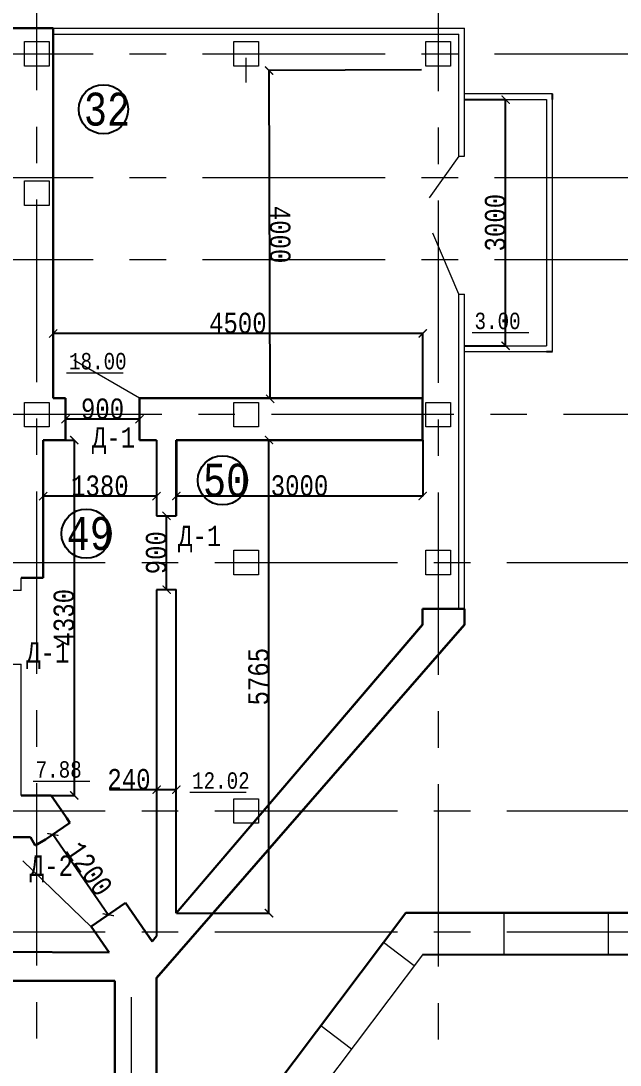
# Model space of a CAD drawing. Header units: millimetres. Extents: x -689206 to 4969298, y -1019800 to 703299.
# Drawn here: x 544764 to 552061, y -621417 to -608692 of the extents above; entities that cross this region are included whole.
import ezdxf

# ---------------------------------------------------------------- set-up
doc = ezdxf.new("R2010")
doc.units = ezdxf.units.MM
doc.linetypes.add('осеваяX2', pattern=[101.6, 63.5, -12.7, 12.7, -12.7])
for name, color, linetype, lineweight in [('б', 231, 'Continuous', 30), ('несущие', 7, 'Continuous', 30), ('РАЗМЕРЫ', 7, 'Continuous', 9), ('стены', 7, 'Continuous', 20)]:
    doc.layers.add(name, color=color, linetype=linetype, lineweight=lineweight)
doc.layers.add('четотам', color=7, linetype='Continuous')
doc.styles.add('Аннотативный', font='isocteur.ttf', dxfattribs={"width": 0.7, "height": 250})
doc.dimstyles.new('Аннотативный', dxfattribs={"dimscale": 0, "dimtxt": 250, "dimasz": 100, "dimexe": 1.25, "dimexo": 0.625, "dimtad": 1, "dimdec": 0, "dimtxsty": 'Аннотативный', "dimblk": 'ARCHTICK', "dimcen": 2.5, "dimadec": 0, "dimazin": 0, "dimtfac": 1, "dimtdec": 0, "dimtmove": 0, "dimatfit": 3, "dimfxl": 1, "dimarcsym": 0})

# ---------------------------------------------------------------- blocks, each defined once
blk = doc.blocks.new('_ArchTick')
at = {"color": 0, "linetype": 'ByBlock', "const_width": 0.15}
blk.add_lwpolyline([(-0.5, -0.5), (0.5, 0.5)], dxfattribs=at)
blk = doc.blocks.new('*D4136')
at = {"layer": 'Defpoints', "color": 0, "lineweight": 9, "transparency": 16777216}
for p in [(547786, -609297), (549642, -609290), (549657, -613290)]:
    blk.add_point(p, dxfattribs=at)
at = {"layer": 'стены', "color": 0, "lineweight": -2, "transparency": 16777216}
for p, q in [((549642, -609290), (547785, -609297)), ((547800, -613297), (547786, -609297)), ((549656, -613290), (547799, -613297))]:
    blk.add_line(p, q, dxfattribs=at)
at = {"layer": 'стены', "color": 0, "lineweight": -2, "transparency": 16777216, "xscale": 100, "yscale": 100, "zscale": 100}
for p, rotation in [((547786, -609297), 90.20304078686351), ((547800, -613297), 270.2030407868635)]:
    blk.add_blockref('_ArchTick', p, dxfattribs=dict(at, rotation=rotation))
at = {"layer": 'стены', "color": 0, "lineweight": 5, "transparency": 16777216, "insert": (547919, -611296), "char_height": 250, "attachment_point": 5, "rotation": 270.203, "style": 'Аннотативный'}
blk.add_mtext('4000', dxfattribs=at)
blk = doc.blocks.new('*D4137')
at = {"layer": 'Defpoints', "color": 0, "lineweight": 9, "transparency": 16777216}
for p in [(546657, -613800), (547785, -613800), (546657, -619565)]:
    blk.add_point(p, dxfattribs=at)
at = {"layer": 'стены', "color": 0, "lineweight": -2, "transparency": 16777216}
for p, q in [((546657, -613800), (547786, -613800)), ((547785, -619565), (547785, -613800)), ((546657, -619565), (547786, -619565))]:
    blk.add_line(p, q, dxfattribs=at)
at = {"layer": 'стены', "color": 0, "lineweight": -2, "transparency": 16777216, "xscale": 100, "yscale": 100, "zscale": 100}
for p, rotation in [((547785, -613800), 90), ((547785, -619565), 270)]:
    blk.add_blockref('_ArchTick', p, dxfattribs=dict(at, rotation=rotation))
at = {"layer": 'стены', "color": 0, "lineweight": 5, "transparency": 16777216, "insert": (547659, -616683), "char_height": 250, "attachment_point": 5, "rotation": 90, "style": 'Аннотативный'}
blk.add_mtext('5765', dxfattribs=at)
blk = doc.blocks.new('*D4155')
at = {"layer": 'Defpoints', "color": 0, "lineweight": 9, "transparency": 16777216}
for p in [(545308, -613545), (545308, -613545), (546209, -613545)]:
    blk.add_point(p, dxfattribs=at)
at = {"layer": 'стены', "color": 0, "lineweight": -2, "transparency": 16777216}
for p, q in [((545308, -613545), (545308, -613544)), ((546209, -613545), (545308, -613545)), ((546209, -613545), (546209, -613544))]:
    blk.add_line(p, q, dxfattribs=at)
at = {"layer": 'стены', "color": 0, "lineweight": -2, "transparency": 16777216, "xscale": 100, "yscale": 100, "zscale": 100, "rotation": 180}
blk.add_blockref('_ArchTick', (545308, -613545), dxfattribs=at)
at = {"layer": 'стены', "color": 0, "lineweight": -2, "transparency": 16777216, "xscale": 100, "yscale": 100, "zscale": 100}
blk.add_blockref('_ArchTick', (546209, -613545), dxfattribs=at)
at = {"layer": 'стены', "color": 0, "lineweight": 5, "transparency": 16777216, "insert": (545758, -613420), "char_height": 250, "attachment_point": 5, "style": 'Аннотативный'}
blk.add_mtext('900', dxfattribs=at)
blk = doc.blocks.new('*D4167')
at = {"layer": 'Defpoints', "color": 0, "linetype": 'ByBlock', "lineweight": 9, "transparency": 16777216}
for p in [(550167, -609651), (550667, -609651), (550167, -612651)]:
    blk.add_point(p, dxfattribs=at)
at = {"layer": 'б', "color": 0, "linetype": 'ByBlock', "lineweight": -2, "transparency": 16777216}
for p, q in [((550167, -609651), (550668, -609651)), ((550667, -612651), (550667, -609651)), ((550167, -612651), (550668, -612651))]:
    blk.add_line(p, q, dxfattribs=at)
at = {"layer": 'б', "color": 0, "linetype": 'ByBlock', "lineweight": -2, "transparency": 16777216, "xscale": 100, "yscale": 100, "zscale": 100}
for p, rotation in [((550667, -609651), 90), ((550667, -612651), 270)]:
    blk.add_blockref('_ArchTick', p, dxfattribs=dict(at, rotation=rotation))
at = {"layer": 'б', "color": 0, "linetype": 'ByBlock', "lineweight": 5, "transparency": 16777216, "insert": (550541, -611151), "char_height": 250, "attachment_point": 5, "rotation": 90, "style": 'Аннотативный'}
blk.add_mtext('3000', dxfattribs=at)
blk = doc.blocks.new('*D4044')
at = {"layer": 'Defpoints', "color": 0, "linetype": 'ByBlock', "lineweight": 9, "transparency": 16777216}
for p in [(546417, -618061), (546417, -618061), (546657, -618061)]:
    blk.add_point(p, dxfattribs=at)
at = {"layer": 'РАЗМЕРЫ', "color": 0, "linetype": 'ByBlock', "lineweight": -2, "transparency": 16777216}
for p, q in [((546417, -618061), (545843, -618061)), ((546417, -618060), (546417, -618060)), ((546657, -618061), (546417, -618061)), ((546657, -618060), (546657, -618060))]:
    blk.add_line(p, q, dxfattribs=at)
at = {"layer": 'РАЗМЕРЫ', "color": 0, "linetype": 'ByBlock', "lineweight": -2, "transparency": 16777216, "xscale": 100, "yscale": 100, "zscale": 100}
for p, rotation in [((546417, -618061), 180.0000000000278), ((546657, -618061), 2.781774810500792e-11)]:
    blk.add_blockref('_ArchTick', p, dxfattribs=dict(at, rotation=rotation))
at = {"layer": 'РАЗМЕРЫ', "color": 0, "linetype": 'ByBlock', "lineweight": 5, "transparency": 16777216, "insert": (546080, -617935), "char_height": 250, "attachment_point": 5, "style": 'Аннотативный'}
blk.add_mtext('240', dxfattribs=at)
blk = doc.blocks.new('*D4046')
at = {"layer": 'Defpoints', "color": 0, "linetype": 'ByBlock', "lineweight": 9, "transparency": 16777216}
for p in [(546657, -613800), (549657, -613800), (546657, -614482)]:
    blk.add_point(p, dxfattribs=at)
at = {"layer": 'РАЗМЕРЫ', "color": 0, "linetype": 'ByBlock', "lineweight": -2, "transparency": 16777216}
for p, q in [((546657, -613801), (546657, -614483)), ((549657, -613801), (549657, -614483)), ((549657, -614482), (546657, -614482))]:
    blk.add_line(p, q, dxfattribs=at)
at = {"layer": 'РАЗМЕРЫ', "color": 0, "linetype": 'ByBlock', "lineweight": -2, "transparency": 16777216, "xscale": 100, "yscale": 100, "zscale": 100}
for p, rotation in [((546657, -614482), 179.9999999999978), ((549657, -614482), 359.9999999999978)]:
    blk.add_blockref('_ArchTick', p, dxfattribs=dict(at, rotation=rotation))
at = {"layer": 'РАЗМЕРЫ', "color": 0, "linetype": 'ByBlock', "lineweight": 5, "transparency": 16777216, "insert": (548157, -614356), "char_height": 250, "attachment_point": 5, "style": 'Аннотативный'}
blk.add_mtext('3000', dxfattribs=at)
blk = doc.blocks.new('*D4099')
at = {"layer": 'Defpoints', "color": 0, "linetype": 'ByBlock', "lineweight": 9, "transparency": 16777216}
for p in [(545156, -612501), (545156, -613290), (549657, -613290)]:
    blk.add_point(p, dxfattribs=at)
at = {"layer": 'РАЗМЕРЫ', "color": 0, "linetype": 'ByBlock', "lineweight": -2, "transparency": 16777216}
for p, q in [((545156, -613290), (545156, -612500)), ((549657, -612501), (545156, -612501)), ((549657, -613290), (549657, -612500))]:
    blk.add_line(p, q, dxfattribs=at)
at = {"layer": 'РАЗМЕРЫ', "color": 0, "linetype": 'ByBlock', "lineweight": -2, "transparency": 16777216, "xscale": 100, "yscale": 100, "zscale": 100, "rotation": 180}
blk.add_blockref('_ArchTick', (545156, -612501), dxfattribs=at)
at = {"layer": 'РАЗМЕРЫ', "color": 0, "linetype": 'ByBlock', "lineweight": -2, "transparency": 16777216, "xscale": 100, "yscale": 100, "zscale": 100}
blk.add_blockref('_ArchTick', (549657, -612501), dxfattribs=at)
at = {"layer": 'РАЗМЕРЫ', "color": 0, "linetype": 'ByBlock', "lineweight": 5, "transparency": 16777216, "insert": (547406, -612375), "char_height": 250, "attachment_point": 5, "style": 'Аннотативный'}
blk.add_mtext('4500', dxfattribs=at)
blk = doc.blocks.new('*D4079')
at = {"layer": 'Defpoints', "color": 0, "linetype": 'ByBlock', "lineweight": 9, "transparency": 16777216}
for p in [(546538, -614723), (546538, -614723), (546538, -615623)]:
    blk.add_point(p, dxfattribs=at)
at = {"layer": 'РАЗМЕРЫ', "color": 0, "linetype": 'ByBlock', "lineweight": -2, "transparency": 16777216}
for p, q in [((546538, -615623), (546538, -614723)), ((546539, -614723), (546539, -614723)), ((546539, -615623), (546539, -615623))]:
    blk.add_line(p, q, dxfattribs=at)
at = {"layer": 'РАЗМЕРЫ', "color": 0, "linetype": 'ByBlock', "lineweight": -2, "transparency": 16777216, "xscale": 100, "yscale": 100, "zscale": 100}
for p, rotation in [((546538, -614723), 90), ((546538, -615623), 270)]:
    blk.add_blockref('_ArchTick', p, dxfattribs=dict(at, rotation=rotation))
at = {"layer": 'РАЗМЕРЫ', "color": 0, "linetype": 'ByBlock', "lineweight": 5, "transparency": 16777216, "insert": (546413, -615173), "char_height": 250, "attachment_point": 5, "rotation": 90, "style": 'Аннотативный'}
blk.add_mtext('900', dxfattribs=at)
blk = doc.blocks.new('*D4080')
at = {"layer": 'Defpoints', "color": 0, "linetype": 'ByBlock', "lineweight": 9, "transparency": 16777216}
for p in [(545036, -613800), (546416, -613800), (545036, -614483)]:
    blk.add_point(p, dxfattribs=at)
at = {"layer": 'РАЗМЕРЫ', "color": 0, "linetype": 'ByBlock', "lineweight": -2, "transparency": 16777216}
for p, q in [((545036, -613801), (545036, -614484)), ((546416, -613801), (546416, -614484)), ((546416, -614483), (545036, -614483))]:
    blk.add_line(p, q, dxfattribs=at)
at = {"layer": 'РАЗМЕРЫ', "color": 0, "linetype": 'ByBlock', "lineweight": -2, "transparency": 16777216, "xscale": 100, "yscale": 100, "zscale": 100, "rotation": 180}
blk.add_blockref('_ArchTick', (545036, -614483), dxfattribs=at)
at = {"layer": 'РАЗМЕРЫ', "color": 0, "linetype": 'ByBlock', "lineweight": -2, "transparency": 16777216, "xscale": 100, "yscale": 100, "zscale": 100}
blk.add_blockref('_ArchTick', (546416, -614483), dxfattribs=at)
at = {"layer": 'РАЗМЕРЫ', "color": 0, "linetype": 'ByBlock', "lineweight": 5, "transparency": 16777216, "insert": (545726, -614358), "char_height": 250, "attachment_point": 5, "style": 'Аннотативный'}
blk.add_mtext('1380', dxfattribs=at)
blk = doc.blocks.new('*D4081')
at = {"layer": 'Defpoints', "color": 0, "linetype": 'ByBlock', "lineweight": 9, "transparency": 16777216}
for p in [(545036, -613800), (544999, -618130), (545414, -618130)]:
    blk.add_point(p, dxfattribs=at)
at = {"layer": 'РАЗМЕРЫ', "color": 0, "linetype": 'ByBlock', "lineweight": -2, "transparency": 16777216}
for p, q in [((545037, -613800), (545415, -613800)), ((545414, -613800), (545414, -618130)), ((545000, -618130), (545415, -618130))]:
    blk.add_line(p, q, dxfattribs=at)
at = {"layer": 'РАЗМЕРЫ', "color": 0, "linetype": 'ByBlock', "lineweight": -2, "transparency": 16777216, "xscale": 100, "yscale": 100, "zscale": 100}
for p, rotation in [((545414, -613800), 90), ((545414, -618130), 270)]:
    blk.add_blockref('_ArchTick', p, dxfattribs=dict(at, rotation=rotation))
at = {"layer": 'РАЗМЕРЫ', "color": 0, "linetype": 'ByBlock', "lineweight": 5, "transparency": 16777216, "insert": (545289, -615965), "char_height": 250, "attachment_point": 5, "rotation": 90, "style": 'Аннотативный'}
blk.add_mtext('4330', dxfattribs=at)
blk = doc.blocks.new('*D4190')
at = {"layer": 'Defpoints', "color": 0, "linetype": 'ByBlock', "lineweight": 9, "ltscale": 35, "transparency": 16777216}
for p in [(545153, -618606), (545153, -618606), (545828, -619584)]:
    blk.add_point(p, dxfattribs=at)
at = {"layer": 'РАЗМЕРЫ', "color": 0, "linetype": 'ByBlock', "lineweight": -2, "ltscale": 35, "transparency": 16777216}
for p, q in [((545153, -618606), (545154, -618606)), ((545828, -619584), (545153, -618606)), ((545828, -619584), (545829, -619584))]:
    blk.add_line(p, q, dxfattribs=at)
at = {"layer": 'РАЗМЕРЫ', "color": 0, "linetype": 'ByBlock', "lineweight": -2, "ltscale": 35, "transparency": 16777216, "xscale": 100, "yscale": 100, "zscale": 100}
for p, rotation in [((545153, -618606), 124.6116809015666), ((545828, -619584), 304.6116809015666)]:
    blk.add_blockref('_ArchTick', p, dxfattribs=dict(at, rotation=rotation))
at = {"layer": 'РАЗМЕРЫ', "color": 0, "linetype": 'ByBlock', "lineweight": 5, "ltscale": 35, "transparency": 16777216, "insert": (545594, -619024), "char_height": 250, "attachment_point": 5, "rotation": 304.6117, "style": 'Аннотативный'}
blk.add_mtext('1200', dxfattribs=at)

msp = doc.modelspace()

# ---------------------------------------------------------------- linework, layer by layer
at = {"layer": 'б', "color": 18, "linetype": 'ByBlock', "lineweight": 9, "true_color": 0x000000}
for p, q in [((551236.5, -609581.3), (550166.5, -609581.3)), ((550166.5, -609651.3), (551166.5, -609651.3)), ((551166.5, -609651.3), (551166.5, -612651.3)), ((551236.5, -612721.3), (551236.5, -609651.3)), ((550096.5, -610341.4), (549735.7, -610848.6)), ((550096.5, -612021.4), (549780, -611277.5)), ((550166.5, -612651.3), (551166.5, -612651.3)), ((550166.5, -612721.3), (551166.5, -612721.3))]:
    msp.add_line(p, q, dxfattribs=at)
at = {"layer": 'б', "color": 18, "linetype": 'ByBlock', "lineweight": 25, "true_color": 0x000000}
for p, q in [((551236.5, -609651.3), (551236.5, -609581.3)), ((551166.5, -612721.3), (551236.5, -612721.3))]:
    msp.add_line(p, q, dxfattribs=at)
at = {"layer": 'несущие', "color": 0}
for p, q in [((544766.5, -618129.8), (545131.5, -618129.8)), ((544766.5, -618129.8), (544866.5, -618129.8)), ((544866.5, -618129.8), (545131.9, -618129.8)), ((545263, -618319.8), (545131.9, -618129.8)), ((545322, -618405.8), (545263, -618319.8)), ((545361, -618462.8), (545322, -618405.8)), ((545050.7, -618676.9), (545361, -618462.8)), ((544766.5, -618639.8), (544565.9, -618639.8)), ((544866.5, -618639.8), (544766.5, -618639.8)), ((545050.7, -618676.9), (545049.9, -618675.7)), ((549451.6, -619561.9), (547153.2, -622613.1)), ((549451.6, -619561.9), (547213.1, -622533.5)), ((549630.5, -619561.9), (549451.6, -619561.9))]:
    msp.add_line(p, q, dxfattribs=at)
at = {"layer": 'несущие', "lineweight": 20}
msp.add_line((549655.1, -620071.9), (547408.2, -623054.8), dxfattribs=at)
at = {"layer": 'РАЗМЕРЫ', "linetype": 'осеваяX2', "lineweight": 5, "ltscale": 35}
for p, q in [((544956.5, -655764.7), (544956.5, -605923.3)), ((504303.7, -609090.9), (571506.4, -609092)), ((571373.7, -613490.3), (504303.7, -613490.3)), ((546106.2, -620587.2), (546106.2, -655764.7))]:
    msp.add_line(p, q, dxfattribs=at)
at = {"layer": 'РАЗМЕРЫ', "lineweight": 5}
for p, q in [((545156.5, -608782.3), (550166.5, -608782.3)), ((545156.5, -608852.3), (550096.5, -608852.3)), ((550096.5, -610341.4), (550096.5, -608852.3)), ((550166.5, -610341.4), (550166.5, -608782.3)), ((550096.5, -615858.4), (550096.5, -612021.4)), ((550166.5, -615858.4), (550166.5, -612021.4))]:
    msp.add_line(p, q, dxfattribs=at)
at = {"layer": 'РАЗМЕРЫ'}
for p, q in [((547832.5, -609290.3), (549332.5, -609290.3)), ((550258.8, -612490.8), (550948.1, -612490.8)), ((545320.7, -612981.4), (546010, -612981.4)), ((544914.4, -617956.3), (545603.7, -617956.3)), ((546819.4, -618091.9), (547508.7, -618091.9))]:
    msp.add_line(p, q, dxfattribs=at)
at = {"layer": 'РАЗМЕРЫ', "lineweight": 9, "ltscale": 35}
for p, q in [((550096.5, -610341.4), (550166.5, -610341.4)), ((550096.5, -612021.4), (550166.5, -612021.4))]:
    msp.add_line(p, q, dxfattribs=at)
at = {"layer": 'РАЗМЕРЫ', "linetype": 'ByBlock', "lineweight": 25}
for p, q in [((546416.5, -613800.3), (546416.5, -614723.3)), ((546656.5, -614723.3), (546656.5, -613800.3)), ((546416.5, -614723.3), (546656.5, -614723.3)), ((546416.5, -615623.3), (546416.2, -619845.1)), ((546656.5, -615623.3), (546416.5, -615623.3)), ((546656.5, -619563.6), (546656.5, -615623.3))]:
    msp.add_line(p, q, dxfattribs=at)
at = {"layer": 'РАЗМЕРЫ', "linetype": 'ByBlock', "lineweight": 20}
for p, q in [((546656.5, -613800.3), (546660, -614723.3)), ((546660, -614723.3), (546416.5, -614723.3)), ((546660, -615623.3), (546416.5, -615623.3)), ((546656.5, -615623.3), (546656.5, -616663))]:
    msp.add_line(p, q, dxfattribs=at)
at = {"layer": 'РАЗМЕРЫ', "lineweight": 30}
msp.add_line((550166.5, -615858.4), (549656.5, -615858.4), dxfattribs=at)
at = {"layer": 'РАЗМЕРЫ', "linetype": 'ByBlock', "lineweight": 30, "ltscale": 35}
for p, q in [((544866.5, -618639.8), (544880.3, -618639.8)), ((544938.3, -618740.2), (544880.3, -618639.8)), ((545065.3, -618666.8), (544938.3, -618740.2)), ((545618.6, -619728.7), (546036.7, -619440.1))]:
    msp.add_line(p, q, dxfattribs=at)
at = {"layer": 'РАЗМЕРЫ', "linetype": 'ByBlock', "lineweight": 5, "ltscale": 35}
for p, q in [((545623.8, -619733.7), (544789.3, -618926.3)), ((545618.6, -619728.7), (546036.7, -619440.1))]:
    msp.add_line(p, q, dxfattribs=at)
at = {"layer": 'РАЗМЕРЫ', "lineweight": 20, "ltscale": 150}
for p, q in [((550645.5, -619561.9), (550645.5, -620071.9)), ((551915.5, -619561.9), (551915.5, -620071.9)), ((549553.7, -620206.4), (549178.8, -619924)), ((548789.6, -621220.9), (548414.6, -620938.4))]:
    msp.add_line(p, q, dxfattribs=at)
at = {"layer": 'РАЗМЕРЫ', "linetype": 'ByBlock', "lineweight": 30}
for p, q in [((540133.6, -620008.4), (545838.9, -620045.1)), ((545906.2, -620388.4), (540133.6, -620388.4)), ((545906.2, -623388.3), (545906.2, -620388.4)), ((546416.2, -623591.5), (546416.2, -620352))]:
    msp.add_line(p, q, dxfattribs=at)
at = {"layer": 'стены', "linetype": 'осеваяX2', "lineweight": 5, "ltscale": 35}
for p, q in [((549846.5, -607324.9), (549846.5, -655764.7)), ((504303.7, -610600.3), (571506.4, -610600.3)), ((504303.7, -611600.3), (571506.4, -611600.3)), ((504453.7, -615292.3), (571506.4, -615292.3)), ((504453.7, -618319.8), (571506.4, -618319.8)), ((504453.7, -619792.3), (571506.4, -619792.3))]:
    msp.add_line(p, q, dxfattribs=at)
at = {"layer": 'стены', "lineweight": 30}
for p, q in [((545156.5, -608782.3), (544638.5, -608782.3)), ((545156.5, -608782.3), (545156.5, -613290.3)), ((545156.5, -613290.3), (545308.5, -613290.3)), ((545308.5, -613290.3), (545308.5, -613800.3)), ((546208.5, -613290.3), (549656.5, -613290.3)), ((549656.5, -613290.3), (546208.5, -613290.3)), ((546208.5, -613290.3), (546208.5, -613800.3)), ((549656.5, -613290.3), (549656.5, -613800.3)), ((545036.5, -613800.3), (545308.5, -613800.3)), ((545036.5, -615480.3), (545036.5, -613800.3)), ((545308.5, -613800.3), (545148.5, -613800.3)), ((546208.5, -613800.3), (546416.5, -613800.3)), ((549656.5, -613800.3), (546656.5, -613800.3)), ((544766.5, -615480.3), (545036.5, -615480.3)), ((549656.5, -615858.4), (549656.5, -616050.3)), ((550166.5, -615858.4), (550166.5, -616049.8)), ((550166.2, -616046.5), (546416.2, -620352)), ((550166.2, -616048.6), (546416.2, -620354)), ((550166.5, -616049.8), (546416.5, -620355.2)), ((549656.2, -616049), (546656.2, -619564)), ((549656.5, -616050.3), (546656.5, -619565.2)), ((541334.4, -618639.8), (544766.5, -618639.8)), ((546036.7, -619440.1), (546360.9, -619909.9)), ((549630.5, -619561.9), (553185.5, -619561.9)), ((545618.6, -619728.7), (545837.5, -620045.1)), ((546281.2, -619792.3), (546360.9, -619907.8)), ((546360.9, -619909.9), (546416.2, -619845.1)), ((546361.3, -619911.1), (546416.5, -619846.4)), ((546416.2, -620352), (546416.2, -621152))]:
    msp.add_line(p, q, dxfattribs=at)
at = {"layer": 'стены'}
for p, q in [((547506.4, -609442.3), (547506.4, -609142.3)), ((545156.5, -613290.3), (545308.5, -613290.3)), ((546416.5, -613800.3), (546208.5, -613800.3)), ((546656.5, -613800.3), (547018.5, -613800.3)), ((544766.5, -615631.3), (544766.5, -615480.3)), ((544766.5, -615631.3), (544646.5, -615631.3)), ((544646.5, -616531.3), (544766.5, -616531.3)), ((544766.5, -618129.8), (544766.5, -616531.3))]:
    msp.add_line(p, q, dxfattribs=at)
at = {"layer": 'стены', "lineweight": 9}
msp.add_line((546208.5, -613290.3), (545407.8, -612828), dxfattribs=at)
at = {"layer": 'стены', "lineweight": 20}
for p, q in [((546416.5, -613800.3), (546416.5, -614723.3)), ((546656.5, -614723.3), (546656.5, -613800.3)), ((546416.5, -615623.3), (546416.5, -615623.3)), ((546416.5, -615623.3), (546416.5, -618300.3)), ((546656.5, -618300.3), (546656.5, -616663)), ((546416.2, -618299), (546416.2, -619845.1)), ((546416.5, -618300.3), (546416.5, -619846.4)), ((546656.2, -618299), (546656.2, -619564)), ((546656.5, -618300.3), (546656.5, -619565.2))]:
    msp.add_line(p, q, dxfattribs=at)
at = {"layer": 'стены', "lineweight": 25}
msp.add_line((553695.4, -620071.9), (549655.1, -620071.9), dxfattribs=at)
at = {"layer": 'стены', "lineweight": 20}
for points in [[(544806.5, -608941.6), (545106.5, -608941.6), (545106.5, -609241.6), (544806.5, -609241.6)], [(547356.4, -608941.6), (547656.4, -608941.6), (547656.4, -609241.6), (547356.4, -609241.6)], [(549696.5, -608941.6), (549996.5, -608941.6), (549996.5, -609241.6), (549696.5, -609241.6)], [(544806.5, -610640.3), (545106.5, -610640.3), (545106.5, -610940.3), (544806.5, -610940.3)], [(544806.5, -613340.3), (545106.5, -613340.3), (545106.5, -613640.3), (544806.5, -613640.3)], [(547356.4, -613340.3), (547656.4, -613340.3), (547656.4, -613640.3), (547356.4, -613640.3)], [(549696.5, -613340.3), (549996.5, -613340.3), (549996.5, -613640.3), (549696.5, -613640.3)]]:
    msp.add_lwpolyline(points, close=True, dxfattribs=at)
at = {"layer": 'стены'}
for points in [[(547356.4, -615142.3), (547656.4, -615142.3), (547656.4, -615442.3), (547356.4, -615442.3)], [(549696.5, -615142.3), (549996.5, -615142.3), (549996.5, -615442.3), (549696.5, -615442.3)], [(547356.4, -618169.8), (547656.4, -618169.8), (547656.4, -618469.8), (547356.4, -618469.8)]]:
    msp.add_lwpolyline(points, close=True, dxfattribs=at)
at = {"layer": 'четотам'}
for centre in [(545768.4, -609769.4), (547218.4, -614290.4), (545558.4, -614940.4)]:
    msp.add_circle(centre, 300, dxfattribs=at)

# ---------------------------------------------------------------- texts
at = {"layer": 'РАЗМЕРЫ', "lineweight": 20, "ltscale": 150, "attachment_point": 1, "style": 'Аннотативный'}
for s, insert, char_height, width in [('32', (545531.2, -609566.4), 401.1, 1460), ('Д-1', (545628.4, -613642.8), 250, 922.913), ('50', (546981.2, -614087.3), 401.1, 1460), ('49', (545321.2, -614737.3), 401.1, 1460), ('Д-1', (546678.4, -614842.8), 250, 922.913), ('Д-1', (544828.4, -616262.8), 250, 922.913), ('Д-2', (544871.5, -618862.1), 250, 922.913)]:
    msp.add_mtext(s, dxfattribs=dict(at, insert=insert, char_height=char_height, width=width))
at = {"layer": 'РАЗМЕРЫ', "char_height": 200, "width": 656.117, "attachment_point": 1, "style": 'Аннотативный'}
for s, insert in [('3.00', (550288.1, -612248)), ('18.00', (545350, -612738.5)), ('7.88', (544943.7, -617713.5)), ('12.02', (546848.7, -617849))]:
    msp.add_mtext(s, dxfattribs=dict(at, insert=insert))

# ---------------------------------------------------------------- dimensions: what is measured, and where the dimension line sits
at = {"layer": 'б', "color": 18, "linetype": 'ByBlock', "lineweight": 5, "true_color": 0x000000}
dim = msp.add_aligned_dim(p1=(550166.5, -612651.3), p2=(550166.5, -609651.3), distance=-500, dimstyle='Аннотативный', dxfattribs=at)
dim.commit()
dim.dimension.update_dxf_attribs({"geometry": '*D4167', "text_midpoint": (550540.9, -611151.3)})
at = {"layer": 'РАЗМЕРЫ', "linetype": 'ByBlock', "lineweight": 5}
for base, p1, p2, picture, middle in [((545156.5, -612501), (549656.5, -613290.3), (545156.5, -613290.3), '*D4099', (547406.5, -612375.4)), ((545036.5, -614483.2), (546416.2, -613800.3), (545036.5, -613800.3), '*D4080', (545726.3, -614357.6))]:
    dim = msp.add_linear_dim(base=base, p1=p1, p2=p2, dimstyle='Аннотативный', dxfattribs=at)
    dim.commit()
    dim.dimension.update_dxf_attribs({"geometry": picture, "text_midpoint": middle})
dim = msp.add_linear_dim(base=(545414.2, -618129.8), p1=(545036.5, -613800.3), p2=(544999.2, -618129.8), angle=90, text='4330', dimstyle='Аннотативный', dxfattribs=at)
dim.commit()
dim.dimension.update_dxf_attribs({"geometry": '*D4081', "text_midpoint": (545288.6, -615965)})
for p1, p2, distance, picture, middle in [((549656.5, -613800.3), (546656.5, -613800.3), 681.7, '*D4046', (548156.5, -614356.3)), ((546656.5, -618061), (546416.5, -618061), 0, '*D4044', (546079.6, -617935.4))]:
    dim = msp.add_aligned_dim(p1=p1, p2=p2, distance=distance, dimstyle='Аннотативный', dxfattribs=at)
    dim.commit()
    dim.dimension.update_dxf_attribs({"geometry": picture, "text_midpoint": middle})
dim = msp.add_linear_dim(base=(546538.2, -614723.3), p1=(546538.2, -615623.3), p2=(546538.2, -614723.3), angle=90, dimstyle='Аннотативный', dxfattribs=at)
dim.commit()
dim.dimension.update_dxf_attribs({"geometry": '*D4079', "text_midpoint": (546412.6, -615173.3)})
at = {"layer": 'РАЗМЕРЫ', "linetype": 'ByBlock', "lineweight": 5, "ltscale": 35}
dim = msp.add_aligned_dim(p1=(545827.7, -619584.4), p2=(545152.8, -618606.5), distance=0, text='1200', dimstyle='Аннотативный', dxfattribs=at)
dim.commit()
dim.dimension.update_dxf_attribs({"geometry": '*D4190', "text_midpoint": (545593.6, -619024.1)})
at = {"layer": 'стены', "lineweight": 5}
for p1, p2, distance, picture, middle in [((549656.5, -613290.3), (549642.3, -609290.3), 1856.2, '*D4136', (547918.9, -611296.4)), ((546208.5, -613545.3), (545308.5, -613545.3), 0, '*D4155', (545758.5, -613419.7)), ((546656.5, -619565.2), (546656.5, -613800.3), -1128.5, '*D4137', (547659.4, -616682.7))]:
    dim = msp.add_aligned_dim(p1=p1, p2=p2, distance=distance, dimstyle='Аннотативный', dxfattribs=at)
    dim.commit()
    dim.dimension.update_dxf_attribs({"geometry": picture, "text_midpoint": middle})

doc.saveas('drawing.dxf')
